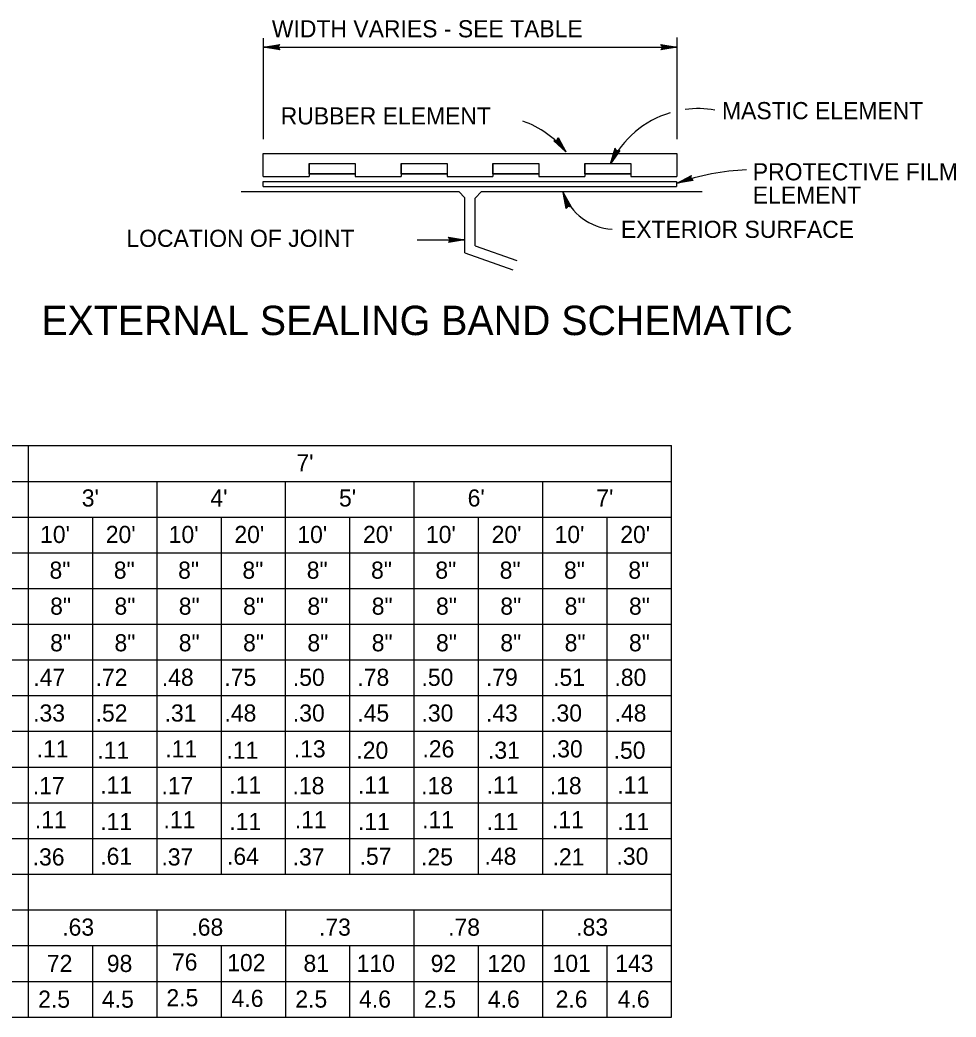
# Model space of a CAD drawing. Extents: x -750 to 1010, y -186 to 1000.
# Drawn here: x 171.3 to 553.4, y 249.1 to 656.3 of the extents above; entities that cross this region are included whole.
import ezdxf

# ---------------------------------------------------------------- set-up
doc = ezdxf.new("R2010")
doc.units = 0
for name, color, linetype in [('df_CULV-BOX', 7, 'Continuous'), ('df_CULV-BOX-anno', 7, 'Continuous'), ('df_MISC', 7, 'Continuous'), ('df_QTY-TABLE', 7, 'Continuous')]:
    doc.layers.add(name, color=color, linetype=linetype)

msp = doc.modelspace()

# ---------------------------------------------------------------- linework, layer by layer
at = {"layer": 'df_CULV-BOX'}
for p, q in [((270.63, 592.41), (270.63, 601.79)), ((270.63, 601.79), (439.38, 601.79)), ((439.38, 601.79), (439.38, 592.41)), ((289.38, 597.62), (289.38, 592.41)), ((289.38, 597.62), (308.13, 597.62)), ((308.13, 597.62), (308.13, 592.41)), ((308.13, 597.62), (308.13, 592.41)), ((326.88, 597.62), (326.88, 592.41)), ((326.88, 597.62), (345.63, 597.62)), ((345.63, 597.62), (345.63, 592.41)), ((345.63, 597.62), (345.63, 592.41)), ((364.38, 597.62), (364.38, 592.41)), ((364.38, 597.62), (383.13, 597.62)), ((383.13, 597.62), (383.13, 592.41)), ((401.88, 597.62), (401.88, 592.41)), ((401.88, 597.62), (420.63, 597.62)), ((420.63, 597.62), (420.63, 592.41)), ((270.63, 592.41), (289.38, 592.41)), ((289.38, 593.45), (308.13, 593.45)), ((308.13, 592.41), (326.88, 592.41)), ((326.88, 593.45), (345.63, 593.45)), ((345.63, 592.41), (364.38, 592.41)), ((364.38, 593.45), (383.13, 593.45)), ((383.13, 592.41), (401.88, 592.41)), ((401.88, 593.45), (420.63, 593.45)), ((402.1, 593.45), (420.31, 593.45)), ((420.63, 592.41), (439.38, 592.41)), ((270.63, 590.33), (439.35, 590.33)), ((270.63, 588.24), (270.63, 590.33)), ((270.63, 588.24), (439.35, 588.24)), ((439.35, 590.33), (439.35, 588.24)), ((261.65, 586.16), (350.43, 586.16)), ((352.92, 583.67), (350.43, 586.16)), ((352.92, 561.16), (352.92, 583.67)), ((357.09, 583.57), (359.68, 586.16)), ((357.09, 564.1), (357.09, 583.57)), ((359.68, 586.16), (449.73, 586.16)), ((357.09, 564.1), (374.14, 558.01)), ((352.92, 561.16), (372.42, 554.2))]:
    msp.add_line(p, q, dxfattribs=at)
at = {"layer": 'df_CULV-BOX-anno'}
for p, q in [((270.76, 607.55), (270.76, 648.89)), ((439.5, 607.55), (439.5, 649.08)), ((270.76, 645.18), (277.32, 646.28)), ((270.76, 645.18), (277.15, 646)), ((276.98, 645.73), (270.76, 645.18)), ((276.81, 645.46), (270.76, 645.18)), ((270.76, 645.18), (439.5, 645.18)), ((276.65, 645.18), (270.76, 645.18)), ((277.32, 644.09), (270.76, 645.18)), ((270.76, 645.18), (276.98, 644.63)), ((277.15, 644.36), (270.76, 645.18)), ((270.76, 645.18), (276.81, 644.91)), ((276.65, 645.18), (276.98, 645.73)), ((276.98, 644.63), (276.65, 645.18)), ((276.98, 645.73), (277.32, 646.28)), ((276.98, 644.63), (277.32, 644.09)), ((433.28, 645.73), (432.94, 646.28)), ((432.94, 646.28), (439.5, 645.18)), ((439.5, 645.18), (432.94, 644.08)), ((433.28, 644.63), (432.94, 644.08)), ((433.11, 646), (439.5, 645.18)), ((439.5, 645.18), (433.11, 644.36)), ((439.5, 645.18), (433.28, 645.73)), ((433.28, 645.73), (433.61, 645.18)), ((433.28, 644.63), (439.5, 645.18)), ((433.61, 645.18), (433.28, 644.63)), ((439.5, 645.18), (433.44, 645.45)), ((433.44, 644.91), (439.5, 645.18)), ((433.61, 645.18), (439.5, 645.18)), ((389.85, 607.01), (389.21, 606.94)), ((394.1, 602.43), (389.21, 606.94)), ((394.1, 602.43), (389.53, 606.98)), ((390.49, 607.08), (389.85, 607.01)), ((389.85, 607.01), (394.1, 602.43)), ((390.17, 607.05), (394.1, 602.43)), ((390.71, 607.68), (390.49, 607.08)), ((390.49, 607.08), (394.1, 602.43)), ((394.1, 602.43), (390.6, 607.38)), ((390.71, 607.68), (390.94, 608.29)), ((394.1, 602.43), (390.71, 607.68)), ((390.83, 607.98), (394.1, 602.43)), ((390.94, 608.29), (394.1, 602.43)), ((412.35, 597.54), (414.21, 603.93)), ((412.35, 597.54), (414.38, 603.66)), ((414.56, 603.39), (412.35, 597.54)), ((414.73, 603.12), (412.35, 597.54)), ((416.19, 602.98), (412.35, 597.54)), ((415.87, 602.95), (412.35, 597.54)), ((412.35, 597.54), (415.55, 602.92)), ((412.35, 597.54), (415.23, 602.88)), ((414.91, 602.85), (412.35, 597.54)), ((414.56, 603.39), (414.21, 603.93)), ((414.91, 602.85), (414.56, 603.39)), ((415.55, 602.92), (414.91, 602.85)), ((415.55, 602.92), (416.19, 602.98)), ((439.61, 589.59), (445.43, 592.82)), ((439.61, 589.59), (445.36, 592.51)), ((445.29, 592.2), (439.61, 589.59)), ((445.23, 591.88), (439.61, 589.59)), ((445.16, 591.57), (439.61, 589.59)), ((439.61, 589.59), (445.41, 591.36)), ((439.61, 589.59), (445.66, 591.16)), ((445.91, 590.96), (439.61, 589.59)), ((446.16, 590.76), (439.61, 589.59)), ((445.16, 591.57), (445.29, 592.2)), ((445.66, 591.16), (445.16, 591.57)), ((445.29, 592.2), (445.43, 592.82)), ((445.66, 591.16), (446.16, 590.76)), ((395.03, 580.23), (393.09, 585.79)), ((394.22, 579.23), (393.09, 585.79)), ((393.09, 585.79), (396.29, 579.95)), ((395.66, 580.09), (393.09, 585.79)), ((393.09, 585.79), (394.63, 579.73)), ((394.42, 579.48), (393.09, 585.79)), ((393.09, 585.79), (394.83, 579.98)), ((395.35, 580.16), (393.09, 585.79)), ((393.09, 585.79), (395.98, 580.02)), ((394.63, 579.73), (394.22, 579.23)), ((394.63, 579.73), (395.03, 580.23)), ((395.03, 580.23), (395.66, 580.09)), ((395.66, 580.09), (396.29, 579.95)), ((333.41, 566.48), (352.72, 566.48)), ((346.5, 567.03), (346.16, 567.58)), ((346.16, 567.58), (352.72, 566.48)), ((352.72, 566.48), (346.16, 565.39)), ((346.5, 565.93), (346.16, 565.39)), ((346.33, 567.3), (352.72, 566.48)), ((352.72, 566.48), (346.33, 565.66)), ((352.72, 566.48), (346.5, 567.03)), ((346.5, 567.03), (346.84, 566.48)), ((346.5, 565.93), (352.72, 566.48)), ((346.84, 566.48), (346.5, 565.93)), ((352.72, 566.48), (346.67, 566.76)), ((346.67, 566.21), (352.72, 566.48)), ((346.84, 566.48), (352.72, 566.48))]:
    msp.add_line(p, q, dxfattribs=at)
for centre, radius, start, end in [((448.19, 580.31), 39.76, 80.1769, 97.7327), ((364.39, 579.37), 37.61, 37.8209, 71.0139), ((448.19, 580.31), 39.76, 106.7458, 154.3091), ((471.75, 499.11), 96.02, 92.3036, 109.555), ((414.09, 593.11), 22.24, 199.2269, 267.1989)]:
    msp.add_arc(centre, radius, start, end, dxfattribs=at)
at = {"layer": 'df_MISC'}
for points in [[(289.38, 597.62), (308.13, 597.62), (308.13, 593.45), (289.38, 593.45)], [(326.88, 597.62), (345.63, 597.62), (345.63, 593.45), (326.88, 593.45)], [(364.38, 597.62), (383.13, 597.62), (383.13, 593.45), (364.38, 593.45)], [(401.88, 597.62), (420.63, 597.62), (420.63, 593.45), (401.88, 593.45)]]:
    msp.add_lwpolyline(points, close=True, dxfattribs=at)
at = {"layer": 'df_QTY-TABLE'}
for p, q in [((-639, 482.47), (437.26, 482.47)), ((-639, 482.47), (358.52, 482.47)), ((174.76, 307.47), (174.76, 482.47)), ((437.26, 249.13), (437.26, 482.47)), ((-639, 467.88), (437.26, 467.88)), ((227.26, 307.47), (227.26, 467.88)), ((279.76, 307.47), (279.76, 467.88)), ((332.26, 307.47), (332.26, 467.88)), ((384.76, 307.47), (384.76, 467.88)), ((-639, 453.3), (437.26, 453.3)), ((201.01, 307.47), (201.01, 453.3)), ((253.51, 307.47), (253.51, 453.3)), ((306.01, 307.47), (306.01, 453.3)), ((358.51, 307.47), (358.51, 453.3)), ((411.01, 307.47), (411.01, 453.3)), ((-639, 438.72), (437.26, 438.72)), ((-560.25, 424.13), (437.26, 424.13)), ((-560.25, 409.55), (437.26, 409.55)), ((-639, 394.97), (437.26, 394.97)), ((-481.5, 380.38), (437.26, 380.38)), ((-481.5, 365.8), (437.26, 365.8)), ((-481.5, 351.22), (437.26, 351.22)), ((-481.5, 336.63), (437.26, 336.63)), ((-481.5, 322.05), (437.26, 322.05)), ((-639, 307.47), (437.26, 307.47)), ((174.77, 249.13), (174.77, 307.47)), ((-639, 292.88), (437.26, 292.88)), ((227.27, 249.13), (227.27, 292.88)), ((279.77, 249.13), (279.77, 292.88)), ((332.28, 249.13), (332.28, 292.88)), ((384.78, 249.13), (384.78, 292.88)), ((-219, 278.3), (437.26, 278.3)), ((201.02, 249.13), (201.02, 278.3)), ((227.27, 249.13), (227.27, 278.3)), ((253.52, 249.13), (253.52, 278.3)), ((306.02, 249.13), (306.02, 278.3)), ((332.28, 249.13), (332.28, 278.3)), ((358.53, 249.13), (358.53, 278.3)), ((411.03, 249.13), (411.03, 278.3)), ((-639, 263.71), (437.26, 263.71)), ((279.77, 249.13), (279.77, 263.71)), ((306.02, 249.13), (306.02, 263.71)), ((411.03, 249.13), (411.03, 263.71)), ((-639, 249.13), (437.26, 249.13))]:
    msp.add_line(p, q, dxfattribs=at)

# ---------------------------------------------------------------- texts
at = {"layer": 'df_CULV-BOX-anno'}
for s, height, p in [('WIDTH VARIES - SEE TABLE', 7, (274.12, 649.17)), ('RUBBER ELEMENT', 7, (277.73, 613.61)), ('MASTIC ELEMENT', 7, (457.85, 615.75)), ('PROTECTIVE FILM', 7, (470.43, 590.79)), ('ELEMENT', 7, (470.43, 581.26)), ('EXTERIOR SURFACE', 7, (416.6, 567.28)), ('LOCATION OF JOINT', 7, (214.74, 563.62)), ('EXTERNAL SEALING BAND SCHEMATIC', 12, (180.04, 527.59))]:
    msp.add_text(s, height=height, dxfattribs=at).set_placement(p)
at = {"layer": 'df_QTY-TABLE'}
for s, p in [("7'", (284.14, 471.94)), ("3'", (196.54, 457.59)), ("4'", (249.04, 457.59)), ("5'", (301.54, 457.59)), ("6'", (354.04, 457.59)), ("7'", (406.55, 457.59)), ("10'", (179.52, 442.7)), ("20'", (206.33, 442.7)), ("10'", (232.02, 442.7)), ("20'", (258.83, 442.7)), ("10'", (284.52, 442.7)), ("20'", (311.33, 442.7)), ("10'", (337.02, 442.7)), ("20'", (363.83, 442.7)), ("10'", (389.52, 442.7)), ("20'", (416.33, 442.7)), ('8"', (183.37, 428.12)), ('8"', (209.62, 428.12)), ('8"', (235.87, 428.12)), ('8"', (262.12, 428.12)), ('8"', (288.37, 428.12)), ('8"', (314.62, 428.12)), ('8"', (340.87, 428.12)), ('8"', (367.12, 428.12)), ('8"', (393.37, 428.12)), ('8"', (419.62, 428.12)), ('8"', (183.63, 413.42)), ('8"', (209.89, 413.42)), ('8"', (236.13, 413.42)), ('8"', (262.39, 413.42)), ('8"', (288.64, 413.42)), ('8"', (314.89, 413.42)), ('8"', (341.14, 413.42)), ('8"', (367.39, 413.42)), ('8"', (393.64, 413.42)), ('8"', (419.89, 413.42)), ('8"', (183.63, 398.47)), ('8"', (209.89, 398.47)), ('8"', (236.13, 398.47)), ('8"', (262.39, 398.47)), ('8"', (288.64, 398.47)), ('8"', (314.89, 398.47)), ('8"', (341.14, 398.47)), ('8"', (367.39, 398.47)), ('8"', (393.64, 398.47)), ('8"', (419.89, 398.47)), ('.47', (176.77, 384.37)), ('.72', (202.18, 384.37)), ('.48', (229.21, 384.37)), ('.75', (254.75, 384.37)), ('.50', (282.7, 384.37)), ('.78', (309.03, 384.37)), ('.50', (335.21, 384.37)), ('.79', (361.49, 384.37)), ('.51', (388.92, 384.37)), ('.80', (413.96, 384.37)), ('.33', (176.69, 369.79)), ('.52', (202.18, 369.79)), ('.31', (230.34, 369.79)), ('.48', (254.78, 369.79)), ('.30', (282.7, 369.79)), ('.45', (309, 369.79)), ('.30', (335.21, 369.79)), ('.43', (361.51, 369.79)), ('.30', (387.71, 369.79)), ('.48', (414.03, 369.79)), ('.11', (178.13, 355.15)), ('.11', (202.91, 354.59)), ('.11', (230.63, 355.15)), ('.11', (255.59, 354.59)), ('.13', (283.06, 355.15)), ('.20', (308.63, 354.59)), ('.26', (335.59, 355.15)), ('.31', (362.34, 354.59)), ('.30', (388, 355.15)), ('.50', (413.63, 354.59)), ('.17', (176.55, 340.14)), ('.11', (204.08, 340.41)), ('.17', (229.05, 340.14)), ('.11', (256.76, 340.41)), ('.18', (282.56, 340.14)), ('.11', (309.26, 340.41)), ('.18', (335.06, 340.14)), ('.11', (361.76, 340.41)), ('.18', (387.56, 340.14)), ('.11', (415.14, 340.41)), ('.11', (177.4, 326.22)), ('.11', (204.08, 325.45)), ('.11', (229.9, 326.22)), ('.11', (256.76, 325.45)), ('.11', (283.47, 326.22)), ('.11', (309.26, 325.45)), ('.11', (335.45, 326.22)), ('.11', (361.76, 325.45)), ('.11', (388.47, 326.22)), ('.11', (415.14, 325.45)), ('.36', (176.5, 311.03)), ('.61', (204.08, 311.3)), ('.37', (229.05, 311.03)), ('.64', (255.8, 311.3)), ('.37', (282.62, 311.03)), ('.57', (309.94, 311.3)), ('.25', (335.03, 311.03)), ('.48', (360.94, 311.3)), ('.21', (388.7, 311.03)), ('.30', (414.8, 311.3)), ('.63', (188.56, 282.36)), ('.68', (241.28, 282.36)), ('.73', (293.35, 282.36)), ('.78', (346.07, 282.36)), ('.83', (398.35, 282.36)), ('72', (182.29, 267.53)), ('98', (206.77, 267.53)), ('76', (233.34, 268.11)), ('102', (255.9, 267.87)), ('81', (287.03, 267.57)), ('110', (308.74, 267.57)), ('92', (338.96, 267.53)), ('120', (362.11, 267.53)), ('101', (388.72, 267.57)), ('143', (414.28, 267.57)), ('2.5', (231.09, 253.53)), ('2.5', (178.74, 252.94)), ('4.5', (204.78, 252.94)), ('4.6', (257.7, 253.28)), ('2.5', (283.7, 252.98)), ('4.6', (309.72, 252.98)), ('2.5', (336.25, 252.94)), ('4.6', (362.28, 252.94)), ('2.6', (389.95, 252.98)), ('4.6', (415.3, 252.98))]:
    msp.add_text(s, height=7, dxfattribs=at).set_placement(p)

doc.saveas('drawing.dxf')
